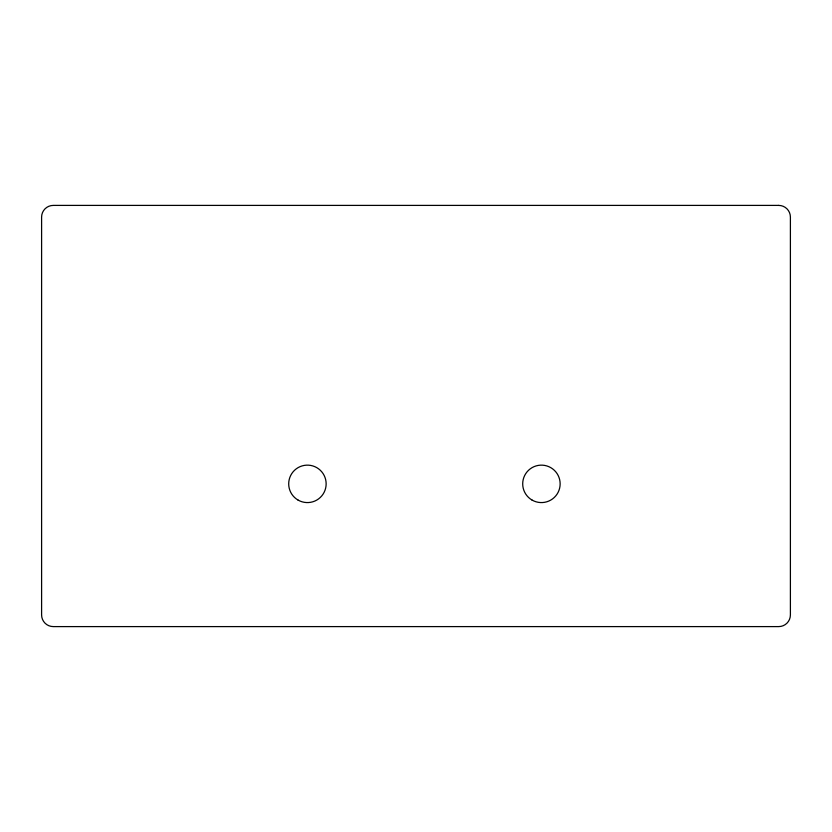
<?xml version="1.0" encoding="UTF-8"?>
<svg xmlns="http://www.w3.org/2000/svg" width="832" height="832" viewBox="0 0 832 832"><rect width="100%" height="100%" fill="white"/><g stroke="black" fill="none" stroke-linecap="round" stroke-linejoin="round"><path stroke-width="1.25" d="M778.7 205.4L53.3 205.4A11.7 11.7 0 0 0 41.6 217.1L41.6 614.9A11.7 11.7 0 0 0 53.3 626.6L778.7 626.6A11.7 11.7 0 0 0 790.4 614.9L790.4 217.1A11.7 11.7 0 0 0 778.7 205.4M298.064 500.074A18.72 18.72 0 0 0 326.144 483.86A18.72 18.72 0 0 0 298.064 467.646A18.72 18.72 0 0 0 298.064 500.074M532.064 500.074A18.72 18.72 0 0 0 560.144 483.86A18.72 18.72 0 0 0 532.064 467.646A18.72 18.72 0 0 0 532.064 500.074"/></g></svg>
